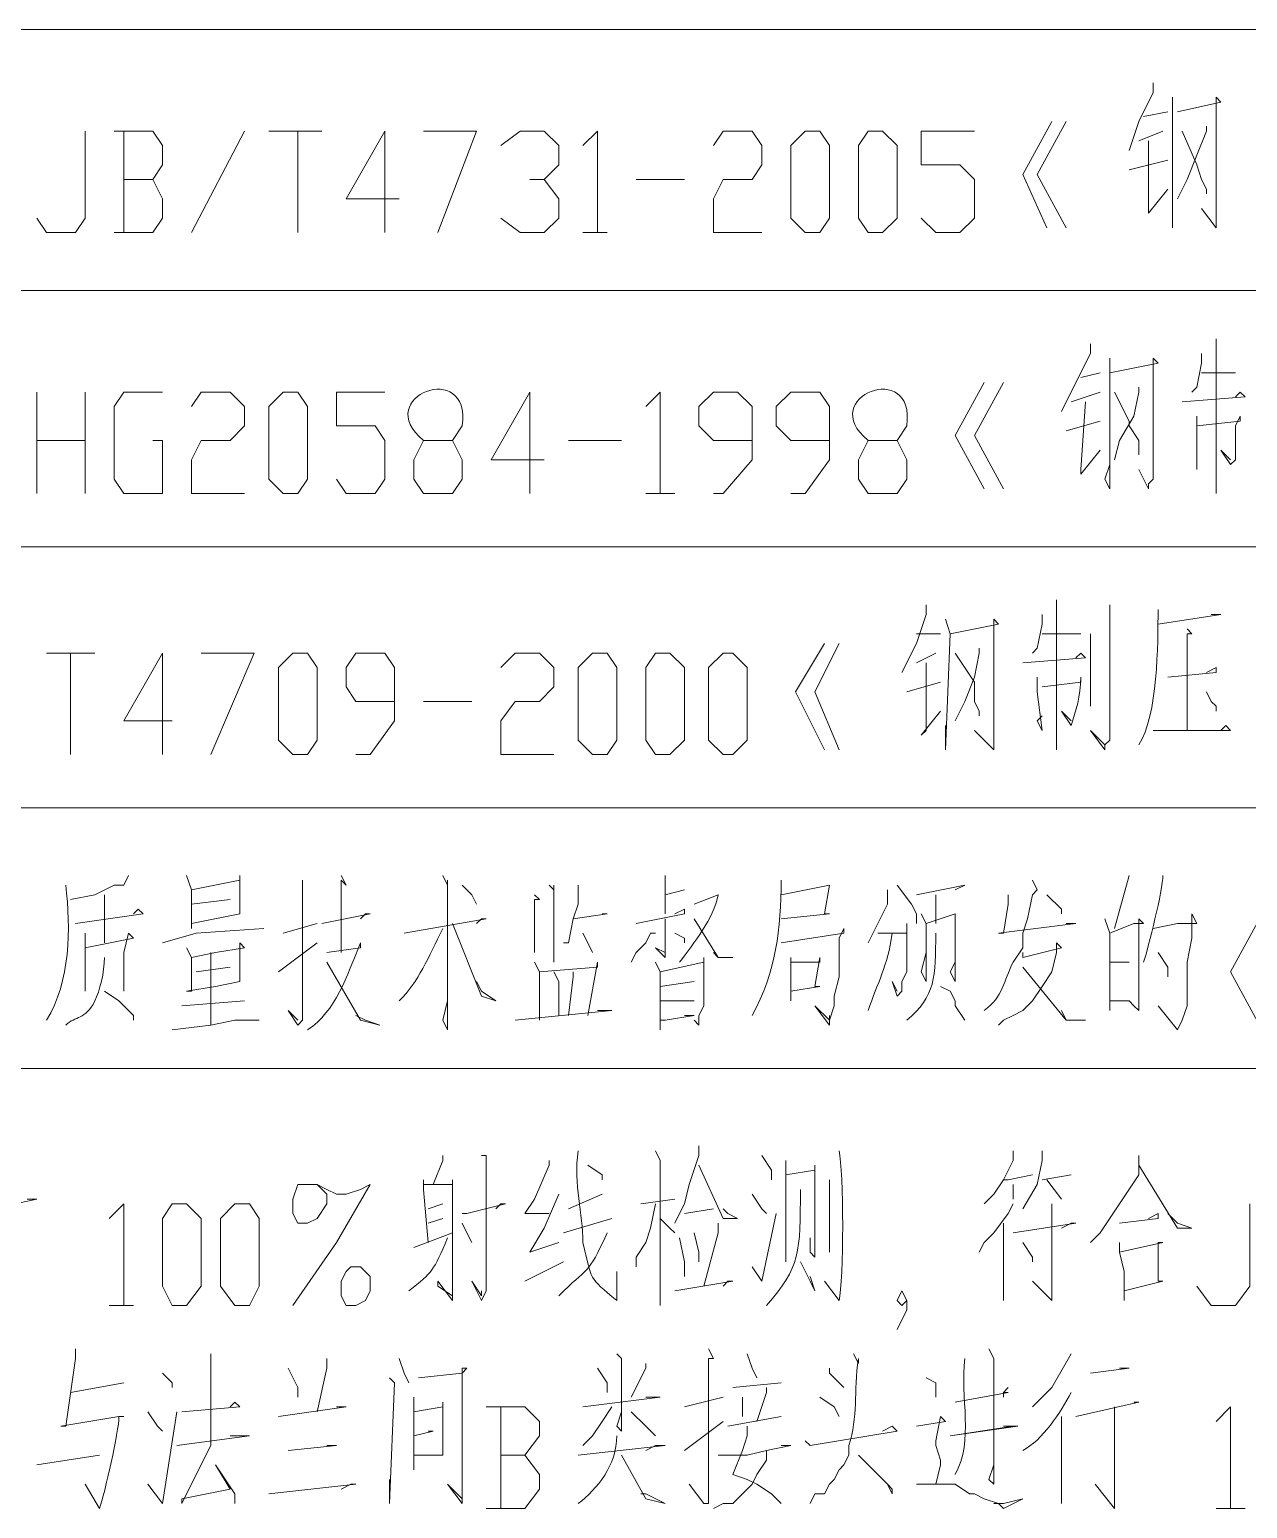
# Model space of a CAD drawing. Header units: millimetres. Extents: x -219 to 948, y -831 to -7.
# Drawn here: x 779.7 to 825.1, y -178.5 to -123.4 of the extents above; entities that cross this region are included whole.
import ezdxf

# ---------------------------------------------------------------- set-up
doc = ezdxf.new("R2010")
doc.units = ezdxf.units.MM
doc.layers.add('1', color=7, linetype='Continuous')

msp = doc.modelspace()

# ---------------------------------------------------------------- linework, layer by layer
at = {"layer": '1', "color": 0, "lineweight": 5}
for points in [[(768.635, -123.449), (933.695, -123.449)], [(821.555, -125.429), (821.555, -125.789), (821.015, -126.869), (820.655, -127.949)], [(822.275, -125.969), (822.275, -130.829), (822.275, -129.929)], [(822.455, -126.509), (824.075, -126.149), (823.895, -125.969), (823.895, -130.649), (823.895, -130.829), (823.355, -130.109), (823.895, -130.829)], [(821.195, -126.689), (822.095, -126.509)], [(779.975, -130.469), (780.335, -131.009), (781.415, -131.009), (781.775, -130.469), (781.775, -127.229)], [(784.295, -129.029), (784.655, -128.489), (784.655, -127.769), (784.295, -127.229), (782.855, -127.229)], [(783.215, -127.229), (783.215, -131.009)], [(785.735, -131.009), (787.715, -127.229)], [(788.615, -127.229), (790.595, -127.229)], [(789.695, -127.229), (789.695, -131.009)], [(793.475, -129.749), (791.495, -129.749), (792.935, -127.229), (792.935, -131.009)], [(794.375, -127.229), (796.355, -127.229), (794.915, -131.009)], [(797.255, -127.769), (797.975, -127.229), (798.875, -127.229), (799.415, -127.769), (799.415, -128.489), (798.875, -129.029), (798.335, -129.029)], [(800.315, -127.769), (800.855, -127.229), (800.855, -131.009)], [(805.175, -127.769), (805.535, -127.229), (806.615, -127.229), (806.975, -127.769), (806.975, -128.489), (806.615, -129.029), (805.535, -129.029), (805.175, -129.749), (805.175, -131.009), (806.975, -131.009)], [(808.595, -131.009), (808.055, -130.469), (808.055, -127.769), (808.595, -127.229), (809.135, -127.229), (809.495, -127.769), (809.495, -130.469), (809.135, -131.009), (808.595, -131.009)], [(810.935, -131.009), (810.575, -130.469), (810.575, -127.769), (810.935, -127.229), (811.475, -127.229), (812.015, -127.769), (812.015, -130.469), (811.475, -131.009), (810.935, -131.009)], [(812.915, -130.469), (813.455, -131.009), (814.355, -131.009), (814.895, -130.469), (814.895, -129.029), (814.355, -128.489), (812.915, -128.489), (812.915, -127.229), (814.895, -127.229)], [(817.775, -126.869), (816.695, -128.849), (817.595, -130.829)], [(818.315, -126.869), (817.235, -128.849), (818.315, -130.829)], [(821.915, -127.229), (821.015, -127.589)], [(823.535, -127.049), (823.535, -127.229), (823.175, -128.129), (822.815, -129.029), (822.455, -129.749)], [(822.635, -127.229), (823.175, -128.489), (823.355, -129.029), (823.535, -129.389), (823.535, -129.569)], [(821.375, -127.589), (821.375, -130.109), (821.375, -130.289), (822.095, -129.389)], [(822.095, -128.309), (820.655, -128.669)], [(782.855, -131.009), (784.295, -131.009), (784.655, -130.469), (784.655, -129.749), (784.295, -129.029), (783.215, -129.029)], [(798.875, -129.029), (799.415, -129.749), (799.415, -130.469), (798.875, -131.009), (797.975, -131.009), (797.255, -130.469)], [(802.295, -129.029), (804.095, -129.029)], [(800.315, -131.009), (801.215, -131.009)], [(768.635, -133.169), (933.695, -133.169)], [(819.215, -135.149), (819.215, -135.509), (818.675, -136.589), (818.135, -137.669)], [(823.895, -134.969), (823.895, -140.729), (823.895, -140.369), (823.895, -140.009)], [(819.935, -135.689), (819.935, -140.549), (819.755, -140.189), (819.935, -139.649)], [(819.935, -136.229), (821.735, -135.869), (821.555, -135.689), (821.555, -140.189), (821.375, -140.369), (821.375, -140.549), (821.015, -139.829), (821.375, -140.549)], [(823.355, -135.509), (823.355, -135.869), (823.175, -136.769), (822.995, -136.949)], [(815.255, -136.589), (814.175, -138.569), (815.255, -140.549)], [(815.975, -136.589), (814.895, -138.569), (815.975, -140.549)], [(818.855, -136.409), (819.575, -136.229)], [(823.355, -136.229), (824.615, -136.229)], [(779.975, -140.729), (779.975, -136.949)], [(781.775, -136.949), (781.775, -140.729)], [(784.295, -138.749), (784.655, -138.749), (784.655, -140.729), (783.215, -140.729), (782.855, -140.189), (782.855, -137.489), (783.215, -136.949), (784.655, -136.949)], [(785.735, -137.489), (786.095, -136.949), (787.175, -136.949), (787.715, -137.489), (787.715, -138.209), (787.175, -138.749), (786.095, -138.749), (785.735, -139.469), (785.735, -140.729), (787.715, -140.729)], [(789.155, -140.729), (788.615, -140.189), (788.615, -137.489), (789.155, -136.949), (789.695, -136.949), (790.055, -137.489), (790.055, -140.189), (789.695, -140.729), (789.155, -140.729)], [(791.135, -140.189), (791.495, -140.729), (792.575, -140.729), (792.935, -140.189), (792.935, -138.749), (792.575, -138.209), (791.135, -138.209), (791.135, -136.949), (792.935, -136.949)], [(798.875, -139.469), (796.895, -139.469), (798.335, -136.949), (798.335, -140.729)], [(802.655, -137.489), (803.195, -136.949), (803.195, -140.729)], [(805.175, -140.729), (805.535, -140.729), (806.615, -139.469), (806.615, -137.489), (806.075, -136.949), (805.175, -136.949), (804.635, -137.489), (804.635, -138.209), (805.175, -138.749), (806.615, -138.749)], [(808.055, -140.729), (808.595, -140.729), (809.495, -139.469), (809.495, -137.489), (809.135, -136.949), (808.055, -136.949), (807.515, -137.489), (807.515, -138.209), (808.055, -138.749), (809.495, -138.749)], [(819.575, -136.949), (818.495, -137.309)], [(821.015, -136.769), (821.015, -136.949), (820.835, -137.849), (820.295, -138.749), (820.115, -139.469)], [(820.115, -136.949), (820.655, -138.029), (820.655, -138.209), (821.015, -138.749), (821.015, -139.109), (821.015, -139.289)], [(822.635, -137.309), (824.975, -137.129), (824.795, -136.949), (824.615, -137.129)], [(819.035, -137.309), (818.855, -139.829), (818.855, -140.009), (819.575, -139.109)], [(819.575, -138.029), (818.315, -138.389)], [(823.175, -137.849), (823.175, -138.389), (823.175, -139.829), (823.175, -139.289)], [(823.175, -138.209), (824.795, -138.029), (824.795, -137.849), (824.615, -138.209), (824.615, -138.749), (824.615, -139.109), (824.615, -139.469), (824.435, -139.649), (824.075, -139.109), (824.435, -139.469)], [(779.975, -138.749), (781.775, -138.749)], [(795.455, -138.749), (795.815, -139.469), (795.815, -140.189), (795.455, -140.729), (794.375, -140.729)], [(799.775, -138.749), (801.755, -138.749)], [(812.015, -138.749), (812.375, -139.469), (812.375, -140.189), (812.015, -140.729), (810.935, -140.729)], [(802.655, -140.729), (803.735, -140.729)], [(725.615, -142.709), (933.695, -142.709)], [(817.955, -144.689), (817.955, -150.269), (817.955, -149.729)], [(813.095, -144.869), (813.095, -145.229), (812.735, -146.309), (812.195, -147.389)], [(813.815, -145.409), (813.995, -145.949), (813.815, -150.269), (813.815, -149.369)], [(813.995, -145.949), (815.795, -145.589), (815.615, -145.409), (815.615, -145.769), (815.615, -150.269), (814.895, -149.549), (815.615, -150.269)], [(817.415, -145.229), (817.415, -145.589), (817.235, -146.489), (817.055, -146.669)], [(819.935, -144.869), (819.935, -149.909), (819.755, -150.089), (819.755, -150.269), (819.215, -149.549), (819.755, -150.089)], [(821.735, -145.589), (824.075, -145.229), (823.895, -145.229), (823.715, -145.229)], [(812.735, -145.949), (813.635, -145.949)], [(817.415, -145.949), (818.855, -145.949)], [(819.215, -145.949), (819.215, -148.649), (819.215, -147.929)], [(822.815, -145.769), (822.995, -145.949), (822.815, -145.949), (822.815, -149.549)], [(809.315, -146.309), (808.235, -148.109), (809.315, -150.269)], [(809.855, -146.309), (808.955, -148.109), (809.855, -150.269)], [(815.075, -146.489), (815.075, -146.669), (814.895, -147.569), (814.535, -148.469), (814.175, -149.189)], [(780.335, -146.669), (782.135, -146.669)], [(781.235, -146.669), (781.235, -150.449)], [(785.015, -149.189), (783.215, -149.189), (784.655, -146.669), (784.655, -150.449)], [(786.095, -146.669), (788.075, -146.669), (786.455, -150.449)], [(789.515, -150.449), (788.975, -149.909), (788.975, -147.209), (789.515, -146.669), (790.055, -146.669), (790.415, -147.209), (790.415, -149.909), (790.055, -150.449), (789.515, -150.449)], [(791.855, -150.449), (792.395, -150.449), (793.295, -149.189), (793.295, -147.209), (792.935, -146.669), (791.855, -146.669), (791.495, -147.209), (791.495, -147.929), (791.855, -148.469), (793.295, -148.469)], [(797.255, -147.209), (797.795, -146.669), (798.695, -146.669), (799.235, -147.209), (799.235, -147.929), (798.695, -148.469), (797.795, -148.469), (797.255, -149.189), (797.255, -150.449), (799.235, -150.449)], [(800.675, -150.449), (800.135, -149.909), (800.135, -147.209), (800.675, -146.669), (801.215, -146.669), (801.575, -147.209), (801.575, -149.909), (801.215, -150.449), (800.675, -150.449)], [(803.015, -150.449), (802.655, -149.909), (802.655, -147.209), (803.015, -146.669), (803.555, -146.669), (804.095, -147.209), (804.095, -149.909), (803.555, -150.449), (803.015, -150.449)], [(805.535, -150.449), (804.995, -149.909), (804.995, -147.209), (805.535, -146.669), (805.895, -146.669), (806.435, -147.209), (806.435, -149.909), (805.895, -150.449), (805.535, -150.449)], [(813.455, -146.669), (812.735, -147.029)], [(813.095, -147.029), (813.095, -149.549), (812.915, -149.729), (813.635, -148.829)], [(814.175, -146.669), (814.895, -147.749), (814.895, -147.929), (814.895, -148.469), (815.075, -148.829), (815.075, -149.009)], [(816.695, -147.029), (819.035, -146.849), (818.855, -146.669), (818.675, -146.849)], [(817.235, -147.569), (817.235, -148.109), (817.415, -149.549), (817.235, -149.189), (817.415, -149.009)], [(822.095, -147.569), (823.895, -147.389), (823.895, -147.209), (823.535, -147.389)], [(813.635, -147.749), (812.375, -148.109)], [(823.535, -148.109), (823.715, -148.469), (823.895, -148.649), (823.895, -148.829)], [(794.375, -148.469), (796.175, -148.469)], [(821.555, -149.549), (822.995, -149.549), (824.435, -149.549), (824.255, -149.369), (824.075, -149.549)], [(725.615, -152.429), (933.695, -152.429)], [(783.395, -154.949), (783.215, -155.309), (782.855, -155.309), (782.135, -155.669), (781.235, -155.849)], [(785.555, -154.949), (785.735, -155.489), (785.735, -156.929), (785.735, -156.749), (787.535, -156.389), (787.535, -156.389), (787.535, -154.949), (787.535, -155.129), (785.735, -155.489)], [(789.875, -155.129), (789.875, -160.349), (789.695, -160.529), (789.335, -159.989), (789.695, -160.349)], [(791.315, -154.949), (791.495, -155.309), (791.315, -155.129), (791.315, -157.829)], [(795.095, -154.949), (795.275, -155.309), (795.275, -155.129), (795.275, -160.709), (795.095, -160.349), (795.275, -159.629)], [(795.815, -155.309), (796.175, -155.669), (796.355, -156.029)], [(799.055, -155.309), (799.235, -155.489), (799.235, -155.309), (799.235, -158.189), (799.235, -157.469)], [(800.135, -155.309), (800.135, -155.489), (800.135, -156.029), (799.955, -156.569), (799.775, -157.469), (799.595, -157.469)], [(803.375, -154.949), (803.375, -155.129), (803.375, -154.949), (803.375, -156.389)], [(807.695, -155.669), (809.495, -155.309), (809.495, -155.309), (809.315, -156.389), (809.495, -156.389), (807.695, -156.569)], [(812.015, -155.309), (812.555, -156.029), (812.735, -156.389), (812.735, -156.749)], [(812.735, -155.669), (814.535, -155.309), (814.535, -155.309), (814.175, -155.489)], [(820.655, -154.949), (820.115, -156.929)], [(782.495, -155.669), (782.495, -155.849), (782.495, -157.469)], [(785.735, -156.029), (787.175, -155.849)], [(798.515, -155.669), (798.695, -155.849), (798.515, -155.849), (798.515, -157.829), (798.515, -157.109)], [(803.375, -155.669), (804.095, -155.489)], [(811.655, -155.489), (811.655, -156.029), (810.935, -157.469)], [(813.455, -155.669), (813.455, -155.669), (813.455, -156.749)], [(816.155, -155.669), (816.155, -156.029), (815.975, -157.109), (815.795, -157.109), (818.675, -156.749), (818.315, -156.749)], [(817.595, -155.669), (818.135, -156.209), (818.135, -156.389)], [(781.415, -156.749), (783.935, -156.389), (783.755, -156.209), (783.575, -156.389)], [(790.595, -156.749), (792.395, -156.389), (792.215, -156.389), (792.035, -156.569)], [(799.955, -156.569), (801.215, -156.389), (801.215, -156.389), (801.035, -156.389)], [(802.295, -156.749), (804.095, -156.389), (804.095, -156.209), (803.735, -156.389)], [(812.915, -156.389), (813.095, -156.749), (813.095, -158.909), (812.915, -158.549), (813.095, -157.829)], [(813.095, -156.749), (814.175, -156.389), (814.175, -156.389), (814.175, -156.749), (814.175, -158.009), (814.175, -158.909), (813.995, -158.549), (814.175, -158.189)], [(821.555, -156.929), (822.455, -156.749), (822.995, -156.749), (823.175, -156.749), (822.995, -156.389), (822.995, -157.289), (822.815, -158.189), (822.815, -158.909), (822.815, -159.809), (822.635, -160.349), (822.455, -160.709), (821.735, -159.809), (822.455, -160.709)], [(784.655, -157.469), (785.915, -157.109), (788.435, -156.929)], [(789.155, -157.109), (790.415, -156.749)], [(793.655, -157.109), (796.715, -156.569), (796.535, -156.569), (796.355, -156.749)], [(795.455, -156.749), (796.535, -159.449), (797.075, -159.629), (796.535, -159.269), (796.355, -158.909)], [(803.375, -156.569), (803.375, -156.749), (803.375, -157.829), (803.375, -158.009), (803.015, -157.649), (803.375, -157.829)], [(804.455, -156.569), (805.355, -158.009), (805.895, -158.009), (805.355, -158.009), (805.175, -157.829)], [(807.695, -157.469), (807.695, -157.469), (810.035, -157.109), (810.035, -156.929), (809.855, -157.289), (809.855, -158.729), (809.675, -159.449), (809.675, -159.809), (809.495, -160.349), (809.495, -160.529), (808.955, -159.809), (809.495, -160.349), (809.495, -160.169)], [(811.295, -157.109), (811.475, -157.109), (812.375, -157.109), (812.375, -156.749), (812.375, -157.109), (812.375, -158.189), (812.375, -158.549), (812.195, -158.909), (812.195, -159.269), (812.015, -159.449), (811.835, -158.909), (812.015, -159.269)], [(819.755, -156.569), (819.935, -157.109), (819.935, -159.989), (819.935, -159.629), (820.655, -159.629), (820.835, -159.809), (821.015, -159.989), (821.015, -158.729), (821.015, -156.749), (821.015, -156.569), (821.195, -156.749), (820.835, -156.749), (819.935, -157.109)], [(825.515, -156.569), (824.435, -158.549), (825.515, -160.529)], [(781.775, -157.109), (781.775, -159.269), (781.775, -158.729)], [(781.775, -157.649), (783.575, -157.289), (783.395, -157.109), (783.215, -157.829), (783.215, -159.269), (783.215, -158.729)], [(785.555, -157.649), (785.735, -158.009), (785.735, -159.269), (785.555, -159.269), (786.635, -159.089), (787.535, -158.909), (787.535, -158.909), (787.535, -157.469), (787.715, -157.649), (786.635, -157.829), (785.735, -158.009)], [(788.975, -158.549), (790.415, -157.469)], [(800.315, -157.109), (800.495, -157.469), (800.675, -157.829)], [(803.015, -157.109), (802.835, -157.109), (802.655, -157.469), (802.295, -157.829), (802.115, -158.189)], [(803.735, -157.109), (804.095, -157.289), (804.095, -157.469)], [(816.695, -157.829), (816.695, -158.009), (818.135, -157.649), (817.955, -157.469), (817.955, -157.829), (817.775, -158.549), (817.415, -159.089), (817.055, -159.629), (816.695, -159.989), (816.335, -160.169), (815.975, -160.349), (815.795, -160.529)], [(786.455, -157.829), (786.455, -160.529)], [(803.195, -158.549), (804.815, -158.189), (804.815, -158.009), (804.815, -159.809), (804.635, -160.169), (804.635, -160.529), (804.455, -160.349)], [(808.055, -158.009), (808.055, -159.629), (808.055, -159.269), (809.135, -159.089), (808.955, -159.089), (809.135, -158.009), (809.135, -158.189), (808.055, -158.189)], [(821.735, -157.829), (822.095, -158.369), (822.095, -158.549), (822.095, -158.729)], [(785.915, -158.549), (787.175, -158.369)], [(790.775, -158.189), (790.775, -158.189), (792.035, -160.349), (792.755, -160.529), (792.215, -160.349), (791.855, -160.169)], [(798.515, -158.189), (798.695, -158.549), (798.695, -160.349)], [(798.695, -158.549), (798.695, -158.549), (800.855, -158.369), (800.855, -158.189), (800.495, -160.169)], [(799.235, -158.549), (799.415, -158.909), (799.415, -160.169)], [(799.955, -158.549), (799.955, -158.729), (799.775, -160.169)], [(803.015, -158.189), (803.195, -158.549), (803.195, -160.709), (803.195, -160.349), (803.375, -160.349), (804.455, -160.169), (804.095, -160.169)], [(816.695, -158.369), (816.695, -158.369), (818.315, -160.349), (819.035, -160.349), (818.315, -160.349), (818.135, -159.989)], [(819.935, -158.189), (820.655, -158.189)], [(803.195, -159.089), (804.455, -158.909)], [(813.635, -159.089), (813.995, -159.269), (814.175, -159.629), (814.175, -159.809), (814.535, -160.349)], [(782.495, -159.269), (783.035, -159.629), (783.575, -160.169), (783.575, -160.349)], [(785.375, -159.809), (787.715, -159.629)], [(804.455, -159.629), (803.195, -159.629)], [(797.795, -160.349), (801.395, -159.989), (800.855, -159.989)], [(785.015, -160.709), (786.455, -160.529), (787.355, -160.349), (788.255, -160.349), (788.075, -160.349), (787.535, -160.349)], [(725.615, -162.149), (933.695, -162.149)], [(803.015, -165.209), (803.195, -165.569), (803.195, -170.969), (803.195, -170.069)], [(804.635, -165.029), (804.635, -165.389), (804.275, -166.469), (804.095, -167.189), (803.915, -167.549), (803.735, -167.909)], [(816.335, -165.209), (816.335, -165.569), (815.975, -166.289), (815.615, -166.829), (815.255, -167.189)], [(817.415, -165.209), (817.415, -165.569), (817.235, -166.469), (816.695, -167.369)], [(795.095, -165.389), (795.095, -165.569), (794.735, -166.469)], [(796.535, -165.389), (796.715, -165.389), (796.715, -170.429), (796.535, -170.789), (796.175, -170.069), (796.535, -170.609), (796.535, -170.429)], [(799.055, -165.569), (799.055, -165.749), (798.515, -167.009), (798.155, -167.549), (799.055, -167.549)], [(801.035, -166.289), (801.035, -166.109), (800.495, -165.749)], [(804.635, -165.749), (805.535, -167.729), (806.075, -167.729), (805.715, -167.549), (805.535, -167.369)], [(806.975, -165.389), (807.335, -165.929), (807.335, -166.289)], [(807.875, -165.569), (807.875, -169.349), (807.875, -168.449)], [(807.875, -166.109), (808.955, -165.929), (808.955, -165.749), (808.955, -169.169), (808.775, -168.989), (808.775, -168.449)], [(821.015, -165.389), (821.015, -166.109), (820.295, -167.189), (819.575, -168.269), (819.215, -168.629)], [(821.015, -165.749), (822.455, -168.089), (822.995, -168.089), (822.455, -167.909), (822.095, -167.549)], [(794.375, -166.289), (794.375, -166.649), (794.555, -168.629)], [(794.375, -166.469), (795.455, -166.469), (795.455, -166.289), (795.455, -170.789), (794.915, -170.069), (794.915, -170.249), (795.455, -170.609)], [(809.495, -166.289), (809.495, -168.989), (809.495, -168.269)], [(815.975, -166.289), (816.155, -166.289), (817.055, -166.109)], [(817.415, -166.289), (818.495, -166.109)], [(817.595, -166.289), (818.135, -167.009)], [(789.515, -170.969), (791.135, -168.629), (792.395, -166.469), (792.035, -166.649), (791.495, -166.829), (791.135, -166.829), (790.775, -166.649), (790.415, -166.469), (790.055, -166.469), (789.695, -166.469), (789.515, -167.009), (789.515, -167.549), (789.695, -167.909), (790.055, -167.909), (790.415, -167.729), (790.775, -167.189), (790.775, -166.829), (790.415, -166.469)], [(799.415, -166.829), (798.875, -168.089), (798.335, -168.989), (799.415, -168.629)], [(799.775, -167.369), (801.035, -166.829)], [(806.615, -166.829), (806.975, -167.369), (807.155, -167.549)], [(816.335, -166.469), (816.335, -167.009)], [(777.455, -167.549), (779.975, -167.009), (779.615, -167.009)], [(782.675, -167.729), (783.215, -167.189), (783.215, -170.969)], [(785.015, -170.969), (784.655, -170.249), (784.655, -167.729), (785.015, -167.189), (785.555, -167.189), (786.095, -167.729), (786.095, -170.249), (785.555, -170.969), (785.015, -170.969)], [(787.355, -170.969), (786.815, -170.249), (786.815, -167.729), (787.355, -167.189), (787.895, -167.189), (788.255, -167.729), (788.255, -170.249), (787.895, -170.969), (787.355, -170.969)], [(794.555, -167.369), (795.095, -167.189)], [(795.815, -167.549), (795.995, -167.549), (797.435, -167.189), (797.255, -167.189), (797.075, -167.369)], [(803.015, -167.189), (802.835, -168.089), (802.655, -168.629), (802.295, -169.169), (802.295, -169.529)], [(802.475, -167.189), (803.735, -167.009)], [(804.095, -167.549), (805.175, -167.369)], [(816.335, -167.189), (816.155, -167.549), (815.615, -168.269), (815.255, -168.629), (815.075, -168.989)], [(817.775, -167.189), (817.775, -170.789), (817.055, -170.069), (817.775, -170.789)], [(823.175, -170.249), (823.715, -170.969), (824.615, -170.969), (825.155, -170.249), (825.155, -167.189)], [(795.095, -167.729), (794.555, -167.909)], [(795.815, -167.909), (795.995, -168.269), (796.175, -168.629), (796.175, -168.629)], [(799.595, -168.269), (801.395, -167.729)], [(803.195, -167.729), (803.555, -168.089), (803.735, -168.269)], [(805.355, -167.909), (805.355, -168.269), (804.815, -170.249)], [(806.615, -169.529), (806.975, -170.069), (807.515, -167.549)], [(815.975, -167.909), (815.975, -170.789), (815.975, -170.429), (815.975, -169.889)], [(816.335, -168.269), (818.675, -167.909), (818.495, -167.909), (818.135, -168.089)], [(820.295, -167.909), (821.735, -167.729), (821.735, -167.549), (821.375, -167.729)], [(795.455, -168.269), (794.015, -168.809)], [(803.915, -168.449), (804.095, -169.349), (804.095, -169.889)], [(804.455, -168.269), (804.635, -168.989), (804.635, -169.349)], [(816.695, -168.629), (817.055, -169.169), (817.055, -169.349)], [(820.295, -168.629), (820.295, -168.989), (820.475, -169.709), (820.475, -170.789), (820.475, -170.429), (821.915, -170.069), (821.735, -170.069), (821.735, -168.629), (821.915, -168.629), (820.295, -168.989)], [(791.675, -169.529), (792.035, -169.529), (792.395, -169.889), (792.395, -170.429), (792.215, -170.789), (791.855, -170.969), (791.495, -170.969), (791.315, -170.609), (791.315, -170.069), (791.495, -169.709), (791.675, -169.529)], [(798.155, -170.069), (799.595, -169.349)], [(808.415, -169.349), (808.775, -170.069), (808.955, -170.429), (808.775, -169.889)], [(803.735, -170.429), (805.895, -170.069), (805.715, -170.069), (805.535, -170.249)], [(812.015, -171.869), (812.195, -171.509), (812.375, -171.149), (812.375, -170.789), (812.195, -170.429), (812.015, -170.789), (812.195, -170.969), (812.375, -170.789)], [(782.675, -170.969), (783.575, -170.969)], [(786.455, -172.769), (786.455, -176.189), (786.275, -176.549), (785.375, -178.349), (785.375, -178.169), (787.175, -177.809), (786.635, -176.909), (787.355, -177.989), (787.355, -178.349)], [(790.775, -172.949), (790.775, -173.309), (790.415, -174.929)], [(793.475, -172.949), (793.655, -173.489), (793.835, -173.849)], [(801.575, -172.769), (801.755, -172.949), (801.755, -175.649), (801.575, -175.469), (801.755, -174.929)], [(804.995, -172.589), (805.175, -172.949), (804.995, -172.949), (804.995, -178.349), (804.815, -178.349), (804.275, -177.629), (804.815, -178.349)], [(806.435, -172.769), (806.615, -173.309), (806.795, -173.669)], [(815.435, -172.589), (815.615, -172.949), (815.615, -177.629), (815.435, -177.449), (815.615, -176.909)], [(818.495, -172.769), (817.775, -174.029), (817.415, -174.389), (817.055, -174.749)], [(784.655, -173.489), (785.015, -173.849), (785.015, -174.029)], [(789.335, -173.309), (789.695, -174.029), (789.695, -174.389)], [(794.195, -173.669), (795.815, -173.489), (795.815, -173.309), (795.995, -173.309), (795.815, -173.489), (795.815, -178.349), (795.275, -177.629), (795.815, -178.169)], [(800.855, -173.309), (801.215, -173.849), (801.215, -174.209)], [(802.655, -173.129), (802.655, -173.309), (802.115, -174.389)], [(809.495, -173.309), (809.495, -173.489), (809.855, -173.849), (810.035, -174.029)], [(819.215, -173.489), (820.655, -173.309), (820.295, -173.309)], [(783.215, -173.849), (781.235, -174.209)], [(793.115, -173.669), (793.295, -173.849), (793.295, -173.849), (793.115, -178.349), (793.115, -177.449)], [(805.895, -174.029), (807.695, -173.849)], [(807.155, -174.029), (807.155, -174.209), (806.795, -175.289)], [(813.095, -173.669), (813.455, -173.849), (813.455, -174.029)], [(813.455, -174.029), (813.455, -174.389)], [(814.175, -174.569), (816.155, -174.209), (815.975, -174.209), (816.155, -174.029), (815.975, -174.209)], [(785.375, -174.929), (787.535, -174.749), (787.355, -174.569), (787.175, -174.749)], [(794.015, -174.389), (794.015, -174.929), (794.015, -176.549), (794.015, -177.089), (794.015, -176.729), (794.015, -176.549), (795.095, -176.549), (795.095, -176.549), (795.095, -174.569), (795.095, -174.749), (794.015, -174.929)], [(800.315, -174.749), (803.195, -174.389), (803.015, -174.389), (802.655, -174.389)], [(804.095, -174.749), (805.535, -174.389)], [(806.255, -174.389), (806.255, -174.749), (806.255, -175.109)], [(809.135, -174.389), (809.675, -174.749), (809.855, -175.109), (809.855, -175.109)], [(814.175, -174.569), (816.155, -174.209), (815.975, -174.209), (815.975, -174.389)], [(818.675, -175.109), (821.015, -174.569), (820.835, -174.569)], [(784.115, -174.929), (784.475, -175.469), (784.655, -175.649)], [(784.115, -177.629), (784.655, -178.349), (785.195, -174.929)], [(788.975, -175.109), (791.495, -174.749), (791.495, -174.749), (791.135, -174.749)], [(798.155, -176.549), (798.695, -175.829), (798.695, -175.289), (798.155, -174.749), (796.715, -174.749)], [(797.255, -174.749), (797.255, -178.529)], [(801.395, -174.749), (801.035, -175.289), (800.675, -175.829), (800.315, -176.189)], [(802.115, -174.929), (802.655, -175.469), (803.015, -175.829)], [(805.715, -175.469), (807.695, -175.109)], [(812.735, -175.469), (813.815, -175.289), (813.635, -175.109), (813.455, -176.009), (813.455, -176.189), (813.635, -176.729), (813.635, -176.909), (813.455, -177.629)], [(818.135, -175.109), (818.135, -178.349), (818.135, -177.449)], [(820.115, -174.749), (820.115, -178.529), (819.395, -177.629)], [(823.895, -175.289), (824.435, -174.749), (824.435, -178.529)], [(794.015, -175.829), (794.735, -175.649), (794.555, -175.649)], [(804.095, -176.369), (805.535, -175.289)], [(806.435, -175.469), (806.435, -175.829), (806.255, -176.369), (805.895, -177.269), (806.435, -177.449), (806.795, -177.629), (807.335, -177.989), (807.695, -178.349)], [(808.595, -176.009), (808.775, -176.189), (812.015, -175.649), (811.835, -175.469), (811.475, -175.649)], [(813.995, -175.829), (816.335, -175.469), (816.335, -175.469), (815.975, -175.469)], [(813.995, -175.829), (816.515, -175.469), (816.335, -175.469)], [(785.195, -176.189), (787.895, -175.829), (787.175, -175.829)], [(789.335, -176.369), (791.135, -176.189), (790.775, -176.189)], [(800.135, -176.549), (803.375, -176.189), (803.015, -176.189), (802.655, -176.369)], [(805.355, -176.549), (806.435, -176.549), (807.155, -176.369), (808.055, -176.189), (807.695, -176.189)], [(779.975, -176.909), (782.315, -176.549)], [(796.715, -178.529), (798.155, -178.529), (798.695, -177.809), (798.695, -177.269), (798.155, -176.549), (797.255, -176.549)], [(801.755, -176.549), (802.655, -178.169), (803.375, -178.349), (802.655, -177.989), (802.475, -177.989)], [(807.155, -176.369), (807.155, -176.729), (806.795, -177.269), (806.615, -177.629), (806.255, -177.989), (805.895, -178.349), (805.535, -178.349), (805.175, -178.529)], [(810.575, -176.549), (810.935, -176.909), (811.295, -177.269), (811.655, -177.629), (811.835, -177.809), (811.835, -177.989), (811.655, -177.629)], [(788.615, -177.989), (791.855, -177.629), (791.675, -177.629), (791.315, -177.809)], [(812.735, -177.629), (813.275, -177.629), (814.175, -177.629), (814.715, -177.989), (814.895, -177.989), (815.255, -178.169), (815.795, -178.349), (815.975, -178.529), (816.695, -178.169), (815.975, -178.349), (815.615, -178.349)], [(823.895, -178.529), (824.975, -178.529)]]:
    msp.add_lwpolyline(points, dxfattribs=at)
for points, knots in [([(794.375, -140.729), (794.375, -140.729), (794.015, -140.189), (794.015, -140.189), (794.015, -140.189), (794.015, -139.469), (794.015, -139.469), (794.015, -139.469), (794.375, -138.749), (794.375, -138.749), (794.375, -138.749), (795.455, -138.749), (795.455, -138.749), (795.455, -138.749), (795.815, -138.209), (795.815, -138.209), (796.175, -135.689), (792.395, -137.129), (794.375, -138.749)], [0, 0, 0, 0, 1, 1, 1, 2, 2, 2, 3, 3, 3, 4, 4, 4, 5, 5, 5, 6, 6, 6, 6]), ([(810.935, -140.729), (810.935, -140.729), (810.575, -140.189), (810.575, -140.189), (810.575, -140.189), (810.575, -139.469), (810.575, -139.469), (810.575, -139.469), (810.935, -138.749), (810.935, -138.749), (810.935, -138.749), (812.015, -138.749), (812.015, -138.749), (812.015, -138.749), (812.375, -138.209), (812.375, -138.209), (812.735, -135.689), (808.955, -137.129), (810.935, -138.749)], [0, 0, 0, 0, 1, 1, 1, 2, 2, 2, 3, 3, 3, 4, 4, 4, 5, 5, 5, 6, 6, 6, 6]), ([(817.415, -147.929), (817.415, -147.929), (818.855, -147.749), (818.855, -147.749), (818.855, -147.749), (818.855, -147.569), (818.855, -147.569), (818.855, -148.289), (818.675, -148.829), (818.495, -149.369), (818.495, -149.369), (818.135, -148.829), (818.135, -148.829), (818.135, -148.829), (818.495, -149.189), (818.495, -149.189)], [0, 0, 0, 0, 1, 1, 1, 2, 2, 2, 3, 3, 3, 4, 4, 4, 5, 5, 5, 5]), ([(817.055, -155.129), (817.055, -155.129), (817.235, -155.489), (817.235, -155.489), (817.235, -155.489), (817.055, -155.669), (817.055, -155.669), (817.055, -155.669), (816.875, -156.569), (816.875, -156.569), (816.875, -156.569), (816.695, -157.109), (816.695, -157.109), (816.695, -157.109), (816.695, -157.649), (816.695, -157.649), (816.695, -157.649), (816.335, -158.189), (816.335, -158.189), (815.975, -158.909), (815.975, -159.449), (815.255, -159.989)], [0, 0, 0, 0, 1, 1, 1, 2, 2, 2, 3, 3, 3, 4, 4, 4, 5, 5, 5, 6, 6, 6, 7, 7, 7, 7]), ([(804.455, -156.029), (804.455, -156.029), (805.355, -155.669), (805.355, -155.669), (805.355, -155.669), (805.355, -155.669), (805.355, -155.669), (805.175, -156.569), (804.455, -157.469), (803.915, -158.189)], [0, 0, 0, 0, 1, 1, 1, 2, 2, 2, 3, 3, 3, 3]), ([(790.775, -157.829), (790.775, -157.829), (792.035, -157.649), (792.035, -157.649), (792.035, -157.649), (792.035, -157.469), (792.035, -157.469), (791.495, -158.729), (791.135, -159.989), (790.055, -160.709)], [0, 0, 0, 0, 1, 1, 1, 2, 2, 2, 3, 3, 3, 3]), ([(782.495, -158.009), (782.495, -158.549), (782.315, -159.269), (782.135, -159.629), (781.775, -160.349), (781.415, -160.169), (781.055, -160.529)], [0, 0, 0, 0, 1, 1, 1, 2, 2, 2, 2]), ([(800.135, -165.209), (799.955, -166.469), (800.315, -167.549), (800.315, -168.629), (800.675, -170.069), (800.495, -169.889), (801.575, -170.789), (801.575, -170.789), (801.575, -169.709), (801.575, -169.709), (801.575, -169.709), (801.575, -170.789), (801.575, -170.789)], [0, 0, 0, 0, 1, 1, 1, 2, 2, 2, 3, 3, 3, 4, 4, 4, 4]), ([(809.855, -165.209), (810.035, -165.929), (810.035, -170.069), (809.855, -170.789), (809.855, -170.789), (809.315, -170.069), (809.315, -170.069)], [0, 0, 0, 0, 1, 1, 1, 2, 2, 2, 2]), ([(781.415, -172.589), (781.415, -172.589), (781.415, -172.949), (781.415, -172.949), (781.415, -172.949), (781.055, -175.469), (781.055, -175.469), (781.055, -175.469), (781.055, -175.469), (781.055, -175.469), (781.055, -175.469), (780.875, -175.469), (780.875, -175.469), (780.875, -175.469), (783.035, -175.109), (783.035, -175.109), (783.035, -175.109), (783.215, -175.109), (783.215, -175.109), (783.215, -175.109), (783.035, -175.109), (783.035, -175.109), (783.035, -175.649), (782.495, -177.989), (782.315, -178.529), (782.315, -178.529), (781.775, -177.629), (781.775, -177.629), (781.775, -177.629), (782.315, -178.529), (782.315, -178.529)], [0, 0, 0, 0, 1, 1, 1, 2, 2, 2, 3, 3, 3, 4, 4, 4, 5, 5, 5, 6, 6, 6, 7, 7, 7, 8, 8, 8, 9, 9, 9, 10, 10, 10, 10]), ([(810.395, -172.769), (810.395, -172.769), (810.575, -173.129), (810.575, -173.129), (810.575, -173.129), (810.575, -172.949), (810.575, -172.949), (810.395, -174.209), (810.575, -175.109), (810.215, -176.189), (810.215, -176.189), (810.215, -176.549), (810.215, -176.549), (810.215, -176.549), (810.035, -176.909), (810.035, -176.909), (810.035, -176.909), (809.855, -177.089), (809.855, -177.089), (809.855, -177.089), (809.675, -177.449), (809.675, -177.449), (809.675, -177.449), (809.495, -177.629), (809.495, -177.629), (809.495, -177.629), (809.315, -177.989), (809.315, -177.989), (809.315, -177.989), (808.955, -177.989), (808.955, -177.989), (808.955, -177.989), (808.775, -178.349), (808.775, -178.349), (808.775, -178.349), (808.775, -178.349), (808.775, -178.349)], [0, 0, 0, 0, 1, 1, 1, 2, 2, 2, 3, 3, 3, 4, 4, 4, 5, 5, 5, 6, 6, 6, 7, 7, 7, 8, 8, 8, 9, 9, 9, 10, 10, 10, 11, 11, 11, 12, 12, 12, 12])]:
    msp.add_open_spline(points, degree=3, knots=knots, dxfattribs=at)
for points in [[(821.735, -145.049), (821.735, -146.309), (821.735, -149.009), (821.015, -150.089)], [(781.055, -155.309), (781.235, -156.929), (781.235, -158.909), (780.335, -160.349)], [(807.695, -155.129), (807.695, -156.929), (807.515, -158.549), (806.615, -160.169)], [(821.915, -154.949), (821.915, -155.489), (821.375, -157.649), (821.195, -158.189)], [(795.095, -156.929), (794.555, -158.009), (794.195, -158.909), (793.475, -159.629)], [(811.835, -157.109), (811.655, -158.369), (811.295, -158.909), (810.935, -159.989)], [(813.455, -157.109), (813.455, -158.729), (813.455, -159.449), (812.375, -160.349)], [(808.415, -166.649), (808.415, -168.989), (808.415, -169.529), (807.155, -170.969)], [(795.275, -168.449), (794.735, -169.709), (794.735, -169.709), (793.835, -170.429)], [(801.215, -168.269), (800.495, -169.889), (800.495, -169.529), (799.415, -170.609)], [(814.535, -172.949), (814.355, -174.389), (814.895, -176.009), (814.175, -177.269)], [(818.495, -174.209), (818.135, -174.929), (817.415, -176.009), (816.695, -176.369)], [(801.575, -175.829), (801.575, -176.909), (800.855, -177.809), (800.135, -178.349)]]:
    msp.add_open_spline(points, degree=3, dxfattribs=at)

doc.saveas('drawing.dxf')
